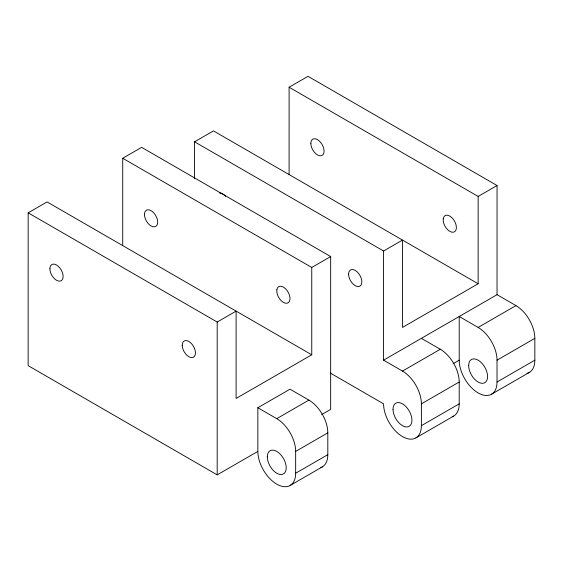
<?xml version="1.0" encoding="UTF-8"?>
<svg xmlns="http://www.w3.org/2000/svg" width="563" height="563" viewBox="0 0 563 563"><rect width="100%" height="100%" fill="white"/><g stroke="black" fill="none" stroke-linecap="round" stroke-linejoin="round"><path stroke-width="0.84" d="M28.164 212.828L217.198 322.036L236.108 311.128L236.101 398.449L311.754 354.796L47.074 201.913L28.164 212.828L28.15 365.647L217.184 474.862L257.847 451.399L257.847 407.732L290.001 389.181L308.904 400.103A26.742 15.433 60 0 1 327.807 432.856L327.807 454.679A26.742 15.433 60 0 1 320.804 467.6M122.72 245.588L122.727 158.259L141.637 147.344L330.671 256.559L330.664 409.378L321.628 414.593M194.545 178.682L194.545 141.799L213.461 130.883L478.135 283.766L402.482 327.42L402.496 240.091L383.579 251.007L194.545 141.799M217.184 474.862L217.198 322.036M289.101 174.551L289.108 87.23L308.017 76.315L497.052 185.523L497.038 294.681L515.947 305.603A26.742 15.433 60 0 1 534.843 338.356L534.85 360.179A26.742 15.433 60 0 1 527.059 373.339M311.754 354.796L311.761 267.467L122.727 158.259M330.432 373.135L383.572 403.84A26.742 15.433 60 0 0 402.482 436.592A26.742 15.433 60 0 0 421.384 425.677L421.384 403.854A26.742 15.433 60 0 0 402.482 371.094L383.572 360.172L383.579 251.007M534.85 360.179L497.03 382.01A26.742 15.433 60 0 1 478.128 392.925A26.742 15.433 60 0 1 459.218 360.172L459.218 316.505L497.038 294.681M478.135 283.766L478.142 196.438L289.108 87.23M311.761 267.467L330.671 256.559M478.142 196.438L497.052 185.523M257.847 407.732L276.757 418.661L308.904 400.103M383.572 360.172L459.218 316.505L478.128 327.434A26.742 15.433 60 0 1 497.023 360.186L497.03 382.01M402.482 371.094L440.301 349.264A26.742 15.433 60 0 1 459.204 382.017L459.204 403.847A26.742 15.433 60 0 1 452.202 416.768M478.128 327.434L515.947 305.603M257.847 451.399A26.742 15.433 60 0 0 276.757 484.152A26.742 15.433 60 0 0 295.659 473.237L295.659 451.413L327.807 432.856M453.166 363.67L459.218 360.172M295.659 473.237L327.807 454.679M421.384 403.854L459.204 382.017M497.023 360.186L534.843 338.356M290.128 485.475L322.275 466.917M421.384 425.677L459.204 403.847M415.853 437.915L453.672 416.085M491.492 394.248L529.311 372.417M421.398 338.349L440.301 349.264M276.757 418.661A26.742 15.433 60 0 1 295.659 451.413M219.591 193.067A9.36 5.405 60 0 1 225.693 196.29M276.855 289.846L276.827 291.824A9.36 5.405 60 0 0 283.288 302.324A9.36 5.405 60 0 0 289.945 299.657L289.973 297.679A9.36 5.405 60 0 0 283.513 287.179A9.36 5.405 60 0 0 276.855 289.846M443.236 218.817L443.208 220.795A9.36 5.405 60 0 0 449.668 231.294A9.36 5.405 60 0 0 456.326 228.627L456.354 226.65A9.36 5.405 60 0 0 449.893 216.143A9.36 5.405 60 0 0 443.236 218.817M49.896 268.804A9.36 5.405 60 0 0 59.826 281.155A9.36 5.405 60 0 0 59.826 267.925A9.36 5.405 60 0 0 49.896 268.804M182.222 345.253A9.36 5.405 60 0 0 192.145 357.604A9.36 5.405 60 0 0 192.145 344.373A9.36 5.405 60 0 0 182.222 345.253M144.459 214.482A9.36 5.405 60 0 0 154.382 226.833A9.36 5.405 60 0 0 154.382 213.595A9.36 5.405 60 0 0 144.459 214.482M267.305 456.86A13.371 7.72 60 0 0 281.479 474.503A13.371 7.72 60 0 0 281.479 455.594A13.371 7.72 60 0 0 267.305 456.86M393.03 409.301A13.371 7.72 60 0 0 407.211 426.944A13.371 7.72 60 0 0 407.204 408.034A13.371 7.72 60 0 0 393.03 409.301M310.846 143.452A9.36 5.405 60 0 0 320.769 155.803A9.36 5.405 60 0 0 320.769 142.566A9.36 5.405 60 0 0 310.846 143.452M348.603 274.223A9.36 5.405 60 0 0 358.525 286.574A9.36 5.405 60 0 0 358.532 273.344A9.36 5.405 60 0 0 348.603 274.223M468.669 365.633A13.371 7.72 60 0 0 482.85 383.276A13.371 7.72 60 0 0 482.85 364.367A13.371 7.72 60 0 0 468.669 365.633"/></g></svg>
